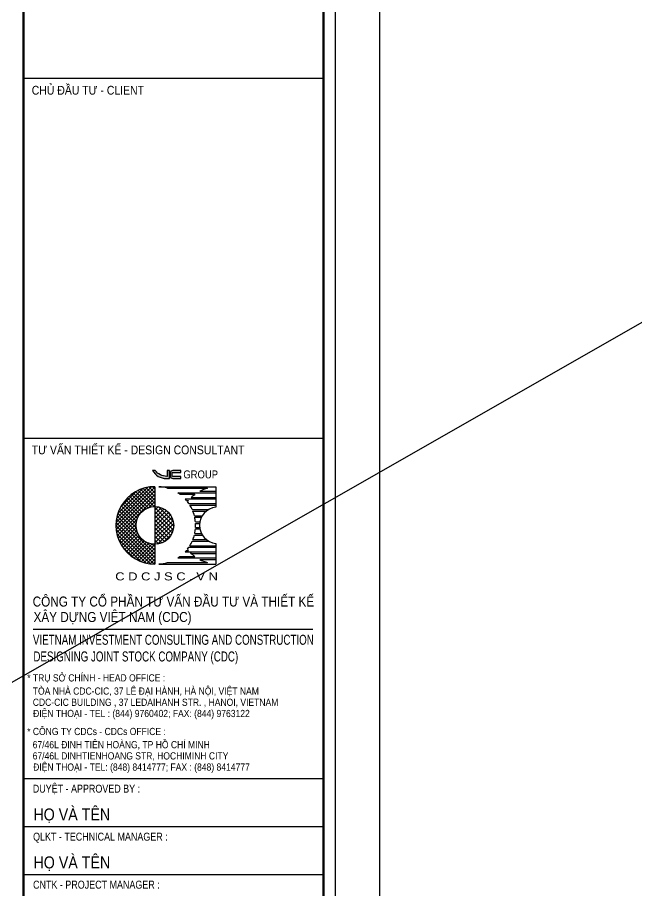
# Model space of a CAD drawing. Header units: millimetres. Extents: x -77370 to 109412, y -14880 to 214694.
# Drawn here: x 45030 to 54315, y 51853 to 64949 of the extents above; entities that cross this region are included whole.
import ezdxf
from ezdxf.enums import TextEntityAlignment as Align

# ---------------------------------------------------------------- set-up
doc = ezdxf.new("R2010")
doc.units = ezdxf.units.MM
doc.header["$LTSCALE"] = 300
doc.header["$MEASUREMENT"] = 0
doc.layers.get('0').update_dxf_attribs({"linetype": 'CONTINUOUS'})
doc.layers.get('DEFPOINTS').update_dxf_attribs({"linetype": 'CONTINUOUS'})
for name, color, linetype in [('CDC -TEXT KHUNG', 7, 'CONTINUOUS'), ('CDC-KHUNGTEN', 7, 'CONTINUOUS'), ('TEXTCOL_SHAPE', 6, 'CONTINUOUS')]:
    doc.layers.add(name, color=color, linetype=linetype)
doc.styles.add('ARIAL', font='arial.ttf', dxfattribs={"width": 0.65})
doc.styles.add('KT CDC', font='arial.ttf', dxfattribs={"width": 0.85, "height": 200})

# ---------------------------------------------------------------- blocks, each defined once
blk = doc.blocks.new('CDTA1')
at = {"layer": 'CDC-KHUNGTEN', "color": 6, "lineweight": 25}
blk.add_line((0, 90), (-75, 90), dxfattribs=at)
at = {"layer": 'CDC-KHUNGTEN', "color": 6, "style": 'KT CDC', "width": 0.85}
blk.add_text('CHỦ ĐẦU TƯ - CLIENT', height=2.2, dxfattribs=at).set_placement((-72.93, 86))
blk = doc.blocks.new('LOGOmoi')
at = {"layer": 'CDC -TEXT KHUNG'}
h = blk.add_hatch(color=1, dxfattribs=at)
h.paths.add_polyline_path([(1.458, 5.453), (1.257, 5.453), (1.257, 4.876), (1.208, 4.876, -0.237912), (0.058, 5.453), (-0.203, 5.453, 0.272847), (1.139, 4.665), (1.458, 4.665)])
h.paths.add_polyline_path([(2.588, 5.453), (1.796, 5.453, 0.414214), (1.539, 5.196), (1.539, 4.922, 0.414214), (1.796, 4.665), (2.588, 4.665), (2.588, 4.866), (1.796, 4.866, -0.414214), (1.739, 4.922), (1.739, 5.196, -0.414214), (1.796, 5.253), (2.588, 5.253)])
h = blk.add_hatch(dxfattribs=at)
h.set_pattern_fill('ANSI37', color=102, scale=2.293939, angle=360, style=0)
h.set_pattern_definition([(45, (-2844.4439, 636.61023), (-0.178426552, 0.178426553), []), (135, (-2844.4439, 636.61023), (-0.178426552, -0.178426553), [])])
edge = h.paths.add_edge_path()
edge.add_arc((0.017, -0.003), 1.874, 90, 270)
edge.add_line((0.017, -1.876), (0.017, -3.844))
edge.add_line((0.017, -3.844), (-0.171, -3.839))
edge.add_line((-0.171, -3.839), (-0.36, -3.826))
edge.add_line((-0.36, -3.826), (-0.547, -3.803))
edge.add_line((-0.547, -3.803), (-0.733, -3.77))
edge.add_line((-0.733, -3.77), (-0.917, -3.729))
edge.add_line((-0.917, -3.729), (-1.099, -3.679))
edge.add_line((-1.099, -3.679), (-1.278, -3.619))
edge.add_line((-1.278, -3.619), (-1.454, -3.551))
edge.add_line((-1.454, -3.551), (-1.626, -3.475))
edge.add_line((-1.626, -3.475), (-1.795, -3.39))
edge.add_line((-1.795, -3.39), (-1.959, -3.297))
edge.add_line((-1.959, -3.297), (-2.119, -3.196))
edge.add_line((-2.119, -3.196), (-2.273, -3.088))
edge.add_line((-2.273, -3.088), (-2.422, -2.972))
edge.add_line((-2.422, -2.972), (-2.564, -2.848))
edge.add_line((-2.564, -2.848), (-2.701, -2.718))
edge.add_line((-2.701, -2.718), (-2.831, -2.582))
edge.add_line((-2.831, -2.582), (-2.954, -2.439))
edge.add_line((-2.954, -2.439), (-3.07, -2.29))
edge.add_line((-3.07, -2.29), (-3.179, -2.136))
edge.add_line((-3.179, -2.136), (-3.28, -1.976))
edge.add_line((-3.28, -1.976), (-3.373, -1.812))
edge.add_line((-3.373, -1.812), (-3.458, -1.644))
edge.add_line((-3.458, -1.644), (-3.534, -1.471))
edge.add_line((-3.534, -1.471), (-3.602, -1.295))
edge.add_line((-3.602, -1.295), (-3.661, -1.116))
edge.add_line((-3.661, -1.116), (-3.712, -0.934))
edge.add_line((-3.712, -0.934), (-3.753, -0.75))
edge.add_line((-3.753, -0.75), (-3.785, -0.564))
edge.add_line((-3.785, -0.564), (-3.808, -0.377))
edge.add_line((-3.808, -0.377), (-3.822, -0.189))
edge.add_line((-3.822, -0.189), (-3.827, 0))
edge.add_line((-3.827, 0), (-3.822, 0.189))
edge.add_line((-3.822, 0.189), (-3.808, 0.377))
edge.add_line((-3.808, 0.377), (-3.785, 0.564))
edge.add_line((-3.785, 0.564), (-3.753, 0.75))
edge.add_line((-3.753, 0.75), (-3.712, 0.934))
edge.add_line((-3.712, 0.934), (-3.661, 1.116))
edge.add_line((-3.661, 1.116), (-3.602, 1.295))
edge.add_line((-3.602, 1.295), (-3.534, 1.471))
edge.add_line((-3.534, 1.471), (-3.458, 1.644))
edge.add_line((-3.458, 1.644), (-3.373, 1.812))
edge.add_line((-3.373, 1.812), (-3.28, 1.976))
edge.add_line((-3.28, 1.976), (-3.179, 2.136))
edge.add_line((-3.179, 2.136), (-3.07, 2.29))
edge.add_line((-3.07, 2.29), (-2.954, 2.439))
edge.add_line((-2.954, 2.439), (-2.831, 2.582))
edge.add_line((-2.831, 2.582), (-2.701, 2.718))
edge.add_line((-2.701, 2.718), (-2.564, 2.848))
edge.add_line((-2.564, 2.848), (-2.422, 2.972))
edge.add_line((-2.422, 2.972), (-2.273, 3.088))
edge.add_line((-2.273, 3.088), (-2.119, 3.196))
edge.add_line((-2.119, 3.196), (-1.959, 3.297))
edge.add_line((-1.959, 3.297), (-1.795, 3.39))
edge.add_line((-1.795, 3.39), (-1.626, 3.475))
edge.add_line((-1.626, 3.475), (-1.454, 3.551))
edge.add_line((-1.454, 3.551), (-1.278, 3.619))
edge.add_line((-1.278, 3.619), (-1.099, 3.679))
edge.add_line((-1.099, 3.679), (-0.917, 3.729))
edge.add_line((-0.917, 3.729), (-0.733, 3.77))
edge.add_line((-0.733, 3.77), (-0.547, 3.803))
edge.add_line((-0.547, 3.803), (-0.36, 3.826))
edge.add_line((-0.36, 3.826), (-0.171, 3.839))
edge.add_line((-0.171, 3.839), (0.017, 3.844))
edge.add_line((0.017, 3.844), (0.017, 1.871))
h = blk.add_hatch(dxfattribs=at)
h.set_pattern_fill('ANSI37', color=1, scale=2.293939, angle=360, style=0)
h.set_pattern_definition([(45, (-486.53502, -144.21504), (-0.20275745, 0.20275745), []), (135, (-486.53502, -144.21504), (-0.20275745, -0.20275745), [])])
h.paths.add_polyline_path([(0.017, 1.871), (0.017, -1.812), (0.017, -1.876, 0.414214), (1.891, -0.003, 0.414214)])
at = {"layer": 'CDC -TEXT KHUNG', "color": 102}
for p, q in [((0.017, 3.844), (0.017, -1.812)), ((0.422, 3.849), (6.095, 3.849)), ((1.279, 3.701), (5.239, 3.701)), ((6.095, 3.849), (6.095, 1.812)), ((2.296, 3.242), (6.095, 3.242)), ((2.511, 3.093), (4.006, 3.093)), ((3.027, 2.634), (6.095, 2.634)), ((3.638, 2.782), (6.095, 2.782)), ((4.474, 3.39), (6.095, 3.39)), ((3.159, 2.485), (3.358, 2.485)), ((3.396, 2.175), (6.095, 2.175)), ((3.493, 2.026), (6.095, 2.026)), ((3.736, 1.567), (5.365, 1.567)), ((3.798, 1.418), (5.152, 1.418)), ((3.948, 0.959), (4.747, 0.959)), ((3.983, 0.81), (4.664, 0.81)), ((4.053, 0.351), (4.509, 0.351)), ((4.064, 0.203), (4.486, 0.203)), ((3.983, -0.81), (4.664, -0.81)), ((4.053, -0.351), (4.509, -0.351)), ((4.064, -0.203), (4.486, -0.203)), ((3.736, -1.567), (5.365, -1.567)), ((3.798, -1.418), (5.152, -1.418)), ((3.948, -0.959), (4.747, -0.959)), ((0.017, -1.812), (0.017, -3.844)), ((3.159, -2.485), (3.358, -2.485)), ((3.396, -2.175), (6.095, -2.175)), ((3.493, -2.026), (6.095, -2.026)), ((6.095, -1.788), (6.095, -3.844)), ((2.296, -3.242), (6.095, -3.242)), ((2.511, -3.093), (4.006, -3.093)), ((3.027, -2.634), (6.095, -2.634)), ((3.638, -2.782), (6.095, -2.782)), ((4.474, -3.39), (6.095, -3.39)), ((0.013, -3.844), (0.017, -3.844)), ((0.422, -3.844), (6.095, -3.844)), ((1.279, -3.696), (5.239, -3.696))]:
    blk.add_line(p, q, dxfattribs=at)
at = {"layer": 'CDC -TEXT KHUNG'}
blk.add_line((3.781, 1.212), (3.781, 1.212), dxfattribs=at)
at = {"layer": 'CDC -TEXT KHUNG', "color": 1}
for points in [[(1.458, 5.453), (1.257, 5.453), (1.257, 4.876), (1.208, 4.876, -0.237912), (0.058, 5.453), (-0.203, 5.453, 0.272847), (1.139, 4.665), (1.458, 4.665)], [(2.588, 5.453), (1.796, 5.453, 0.414214), (1.539, 5.196), (1.539, 4.922, 0.414214), (1.796, 4.665), (2.588, 4.665), (2.588, 4.866), (1.796, 4.866, -0.414214), (1.739, 4.922), (1.739, 5.196, -0.414214), (1.796, 5.253), (2.588, 5.253)]]:
    blk.add_lwpolyline(points, format="xyb", close=True, dxfattribs=at)
at = {"layer": 'CDC -TEXT KHUNG', "color": 102}
blk.add_circle((0.017, -0.003), 1.874, dxfattribs=at)
blk.add_arc((0, 0), 3.849, 89.74488, 270.25512, dxfattribs=at)
at = {"layer": 'CDC -TEXT KHUNG', "color": 112}
blk.add_ellipse((0.22, 0), major_axis=(-2.722, 2.722), ratio=1, start_param=-1.064136, end_param=-0.838054, dxfattribs=at)
at = {"layer": 'CDC -TEXT KHUNG', "color": 102}
for centre, major_axis, start_param, end_param in [((6.298, 0), (2.722, 2.722), 1.064136, 1.278853), ((0.22, 0), (-2.722, 2.722), -1.423028, -1.355019), ((0.22, 0), (2.722, 2.722), 6.199614, 6.251308), ((6.298, 0), (-2.722, 2.722), -0.147768, -0.022458), ((6.298, 0), (-2.722, 2.722), 0.083571, 0.124553), ((0.22, 0), (-2.722, 2.722), 4.527318, 4.587836), ((0.22, 0), (-2.722, 2.722), 4.346177, 4.481253), ((6.275, 0.012), (1.279, 1.279), 0.884906, 3.827483), ((0.22, 0), (-2.722, 2.722), 4.178765, 4.304301), ((0.22, 0), (2.722, 2.722), 5.589142, 5.7099), ((0.22, 0), (2.722, 2.722), 5.445131, 5.550443), ((0.22, 0), (-2.722, 2.722), 3.714878, 3.835636), ((0.22, 0), (2.722, 2.722), 4.943525, 5.078601), ((0.22, 0), (-2.722, 2.722), 3.549681, 3.675216), ((0.22, 0), (-2.722, 2.722), 3.17347, 3.225164), ((0.22, 0), (2.722, 2.722), 4.836942, 4.89746), ((6.298, 0), (-2.722, 2.722), 1.446243, 1.487225), ((0.22, 0), (-2.722, 2.722), 2.925816, 2.993825), ((6.298, 0), (-2.722, 2.722), 1.538919, 1.718564), ((6.298, 0), (2.722, 2.722), 3.433536, 3.648253), ((0.22, 0.005), (2.722, 2.722), 3.979647, 4.205729)]:
    blk.add_ellipse(centre, major_axis=major_axis, ratio=1, start_param=start_param, end_param=end_param, dxfattribs=at)
at = {"layer": 'CDC -TEXT KHUNG', "color": 1, "style": 'KT CDC', "width": 0.85}
blk.add_text('GROUP', height=0.792, dxfattribs=at).set_placement((2.853, 4.674))
at = {"layer": 'CDC -TEXT KHUNG', "color": 102, "style": 'KT CDC', "width": 1.15}
blk.add_text('C D C J S C . V N', height=0.8, dxfattribs=at).set_placement((-3.921, -5.472))
blk = doc.blocks.new('Khung tên chuẩn')
at = {"layer": 'CDC-KHUNGTEN', "color": 6, "lineweight": 25}
for p, q in [((82700, 28900), (75200, 28900)), ((82700, 20400), (75200, 20400)), ((82700, 19200), (75200, 19200)), ((82700, 18000), (75200, 18000))]:
    blk.add_line(p, q, dxfattribs=at)
at = {"layer": 'CDC-KHUNGTEN', "color": 6}
blk.add_line((75439, 24136), (82433, 24136), dxfattribs=at)
at = {"layer": 'CDC-KHUNGTEN', "color": 8}
blk.add_lwpolyline([(75096, 1100), (83000, 1100), (83000, 58300), (3000, 58300), (3000, 1100), (75096, 1100)], dxfattribs=at)
at = {"layer": 'CDC-KHUNGTEN', "color": 255, "lineweight": 60}
blk.add_lwpolyline([(75200, 1400), (82700, 1400), (82700, 58000), (75200, 58000), (75200, 1400)], dxfattribs=at)
at = {"layer": 'DEFPOINTS', "color": 1, "ltscale": 0.2}
blk.add_lwpolyline([(0, 0), (0, 59400), (84100, 59400), (84100, 0), (0, 0)], close=True, dxfattribs=at)
at = {"layer": 'CDC-KHUNGTEN'}
for name, p, xscale, yscale, zscale in [('CDTA1', (82700, 28900), 100, 100, 100), ('LOGOmoi', (78480, 26732), 251.3908497502836, 251.3908497502836, 251.3908497502836)]:
    blk.add_blockref(name, p, dxfattribs=dict(at, xscale=xscale, yscale=yscale, zscale=zscale))
at = {"layer": 'CDC -TEXT KHUNG', "style": 'KT CDC', "width": 0.85}
blk.add_text('TƯ VẤN THIẾT KẾ - DESIGN CONSULTANT', height=220, dxfattribs=at).set_placement((78066, 28509), align=Align.CENTER)
at = {"layer": 'CDC-KHUNGTEN', "color": 6}
for s, height, style, width, p in [('CÔNG TY CỔ PHẦN TƯ VẤN ÐẦU TƯ VÀ THIẾT KẾ', 250, 'KT CDC', 0.84, (75430, 24703)), ('XÂY DỰNG VIỆT NAM (CDC)', 250, 'KT CDC', 0.84, (75452, 24317)), ('VIETNAM INVESTMENT CONSULTING AND CONSTRUCTION ', 250, 'KT CDC', 0.7, (75436, 23747)), ('DESIGNING JOINT STOCK COMPANY (CDC)', 250, 'KT CDC', 0.7, (75448, 23330)), ('* TRỤ SỞ CHÍNH - HEAD OFFICE :', 180, 'KT CDC', 0.85, (75294, 22830)), ('TÒA NHÀ CDC-CIC, 37 LÊ ĐẠI HÀNH, HÀ NỘI, VIỆT NAM', 180, 'KT CDC', 0.85, (75433, 22500)), ('CDC-CIC BUILDING , 37 LEDAIHANH STR. , HANOI, VIETNAM', 180, 'KT CDC', 0.85, (75433, 22220)), ('ĐIỆN THOẠI - TEL : (844) 9760402; FAX: (844) 9763122', 180, 'KT CDC', 0.85, (75441, 21940)), ('* CÔNG TY CDCs - CDCs OFFICE :', 180, 'KT CDC', 0.85, (75292, 21490)), ('67/46L ĐINH TIÊN HOÀNG, TP HỒ CHÍ MINH', 180, 'KT CDC', 0.85, (75430, 21160)), ('67/46L DINHTIENHOANG STR, HOCHIMINH CITY', 180, 'KT CDC', 0.85, (75430, 20880)), ('ĐIỆN THOẠI - TEL: (848) 8414777; FAX : (848) 8414777', 180, 'KT CDC', 0.85, (75442, 20600)), ('DUYỆT - APPROVED BY :', 200, 'ARIAL', 0.8, (75433, 20050)), ('QLKT - TECHNICAL MANAGER :', 200, 'ARIAL', 0.8, (75440, 18850)), ('CNTK - PROJECT MANAGER :', 200, 'ARIAL', 0.8, (75440, 17650))]:
    blk.add_text(s, height=height, dxfattribs=dict(at, style=style, width=width)).set_placement(p)
at = {"layer": 'CDC-KHUNGTEN', "color": 7, "style": 'KT CDC', "width": 0.85}
for p in [(75448, 19356), (75450, 18156)]:
    blk.add_text('HỌ VÀ TÊN', height=300, dxfattribs=at).set_placement(p)

msp = doc.modelspace()

# ---------------------------------------------------------------- linework, layer by layer
at = {"layer": 'TEXTCOL_SHAPE'}
msp.add_line((-77370.2, -14880), (108990, 91558.5), dxfattribs=at)

# ---------------------------------------------------------------- block references
at = {"xscale": 0.5999999999985448, "yscale": 0.5999999999985448, "zscale": 0.5999999999985448}
msp.add_blockref('Khung tên chuẩn', (0, 41291), dxfattribs=at)

doc.saveas('drawing.dxf')
